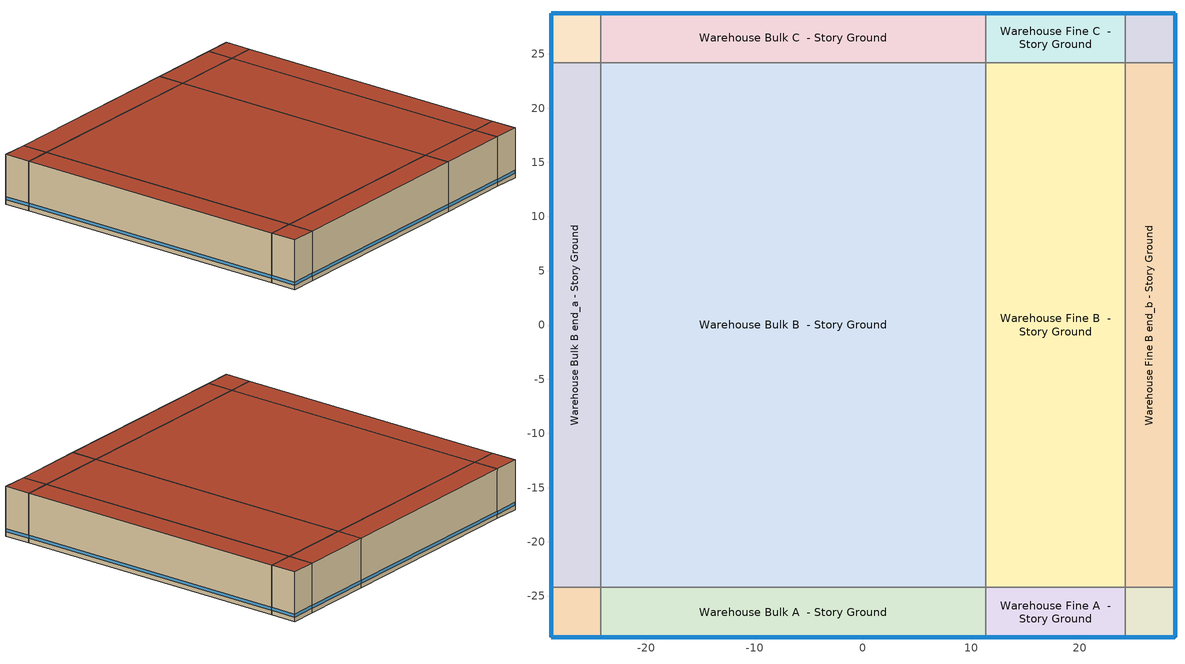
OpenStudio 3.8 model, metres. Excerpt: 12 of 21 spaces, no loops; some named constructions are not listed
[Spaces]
Warehouse Bulk A end_a - Story Ground
 floor ground (Foundation F 126 Perim 914 Area 209): -28.78,-28.78 -28.78,-24.21 -24.21,-24.21 -24.21,-28.78 z0
 wall outside: -28.78,-24.21 -28.78,-28.78 -24.21,-28.78 z0:8.53
 wall to Warehouse Bulk B end_a - Story Ground: -24.21,-24.21 -28.78,-24.21 z0:8.53
 wall to Warehouse Bulk A  - Story Ground: -24.21,-28.78 -24.21,-24.21 z0:8.53
 window (Window U-0.56 SHGC 0.27): -28.75,-28.78 -24.23,-28.78 / -28.78,-24.23 -28.78,-28.75 z0.76:1.28
 roof outside: -24.21,-28.78 -24.21,-24.21 -28.78,-24.21 -28.78,-28.78 z8.53
Warehouse Bulk B end_a - Story Ground
 floor ground (Foundation F 126 Perim 4842 Area 22136): -28.78,-24.21 -28.78,24.21 -24.21,24.21 -24.21,-24.21 z0
 wall outside: -28.78,24.21 -28.78,-24.21 z0:8.53
 wall to Warehouse Bulk C end_a - Story Ground: -24.21,24.21 -28.78,24.21 z0:8.53
 wall to Warehouse Bulk B  - Story Ground: -24.21,-24.21 -24.21,24.21 z0:8.53
 window (Window U-0.56 SHGC 0.27): -28.78,24.18 -28.78,-24.18 z0.76:1.27
 roof outside: -24.21,-24.21 -24.21,24.21 -28.78,24.21 -28.78,-24.21 z8.53
Warehouse Bulk C end_a - Story Ground
 floor ground (Foundation F 126 Perim 914 Area 209): -28.78,24.21 -28.78,28.78 -24.21,28.78 -24.21,24.21 z0
 wall outside: -24.21,28.78 -28.78,28.78 -28.78,24.21 z0:8.53
 wall to Warehouse Bulk C  - Story Ground: -24.21,24.21 -24.21,28.78 z0:8.53
 window (Window U-0.56 SHGC 0.27): -28.78,28.75 -28.78,24.23 / -24.23,28.78 -28.75,28.78 z0.76:1.28
 roof outside: -24.21,24.21 -24.21,28.78 -28.78,28.78 -28.78,24.21 z8.53
Warehouse Bulk A  - Story Ground
 floor ground (Foundation F 126 Perim 3554 Area 16251): -24.21,-28.78 -24.21,-24.21 11.34,-24.21 11.34,-28.78 z0
 wall outside: -24.21,-28.78 11.34,-28.78 z0:8.53
 wall to Warehouse Bulk B  - Story Ground: 11.34,-24.21 -24.21,-24.21 z0:8.53
 wall to Warehouse Fine A  - Story Ground: 11.34,-28.78 11.34,-24.21 z0:8.53
 window (Window U-0.56 SHGC 0.27): -24.18,-28.78 11.31,-28.78 z0.76:1.27
 roof outside: 11.34,-28.78 11.34,-24.21 -24.21,-24.21 -24.21,-28.78 z8.53
Warehouse Bulk B  - Story Ground
 floor ground (Foundation F 126 Perim 0 Area 172092): -24.21,-24.21 -24.21,24.21 11.34,24.21 11.34,-24.21 z0
 wall to Warehouse Bulk C  - Story Ground: 11.34,24.21 -24.21,24.21 z0:8.53
 wall to Warehouse Fine B  - Story Ground: 11.34,-24.21 11.34,24.21 z0:8.53
 roof outside: 11.34,-24.21 11.34,24.21 -24.21,24.21 -24.21,-24.21 z8.53
Warehouse Bulk C  - Story Ground
 floor ground (Foundation F 126 Perim 3554 Area 16251): -24.21,24.21 -24.21,28.78 11.34,28.78 11.34,24.21 z0
 wall outside: 11.34,28.78 -24.21,28.78 z0:8.53
 wall to Warehouse Fine C  - Story Ground: 11.34,24.21 11.34,28.78 z0:8.53
 window (Window U-0.56 SHGC 0.27): 11.31,28.78 -24.18,28.78 z0.76:1.27
 roof outside: 11.34,24.21 11.34,28.78 -24.21,28.78 -24.21,24.21 z8.53
Warehouse Fine A  - Story Ground
 floor ground (Foundation F 126 Perim 1287 Area 5885): 11.34,-28.78 11.34,-24.21 24.21,-24.21 24.21,-28.78 z0
 wall outside: 11.34,-28.78 24.21,-28.78 z0:8.53
 wall to Warehouse Fine B  - Story Ground: 24.21,-24.21 11.34,-24.21 z0:8.53
 wall to Warehouse Fine A end_b - Story Ground: 24.21,-28.78 24.21,-24.21 z0:8.53
 window (Window U-0.56 SHGC 0.27): 11.36,-28.78 24.18,-28.78 z0.76:1.28
 roof outside: 24.21,-28.78 24.21,-24.21 11.34,-24.21 11.34,-28.78 z8.53
Warehouse Fine B  - Story Ground
 floor ground (Foundation F 126 Perim 0 Area 62319): 11.34,-24.21 11.34,24.21 24.21,24.21 24.21,-24.21 z0
 wall to Warehouse Fine C  - Story Ground: 24.21,24.21 11.34,24.21 z0:8.53
 wall to Warehouse Fine B end_b - Story Ground: 24.21,-24.21 24.21,24.21 z0:8.53
 roof outside: 24.21,-24.21 24.21,24.21 11.34,24.21 11.34,-24.21 z8.53
Warehouse Fine C  - Story Ground
 floor ground (Foundation F 126 Perim 1287 Area 5885): 11.34,24.21 11.34,28.78 24.21,28.78 24.21,24.21 z0
 wall outside: 24.21,28.78 11.34,28.78 z0:8.53
 wall to Warehouse Fine C end_b - Story Ground: 24.21,24.21 24.21,28.78 z0:8.53
 window (Window U-0.56 SHGC 0.27): 24.18,28.78 11.36,28.78 z0.76:1.28
 roof outside: 24.21,24.21 24.21,28.78 11.34,28.78 11.34,24.21 z8.53
Warehouse Fine A end_b - Story Ground
 floor ground (Foundation F 126 Perim 914 Area 209): 24.21,-28.78 24.21,-24.21 28.78,-24.21 28.78,-28.78 z0
 wall outside: 24.21,-28.78 28.78,-28.78 28.78,-24.21 z0:8.53
 wall to Warehouse Fine B end_b - Story Ground: 28.78,-24.21 24.21,-24.21 z0:8.53
 window (Window U-0.56 SHGC 0.27): 24.23,-28.78 28.75,-28.78 / 28.78,-28.75 28.78,-24.23 z0.76:1.28
 roof outside: 28.78,-28.78 28.78,-24.21 24.21,-24.21 24.21,-28.78 z8.53
Warehouse Fine B end_b - Story Ground
 floor ground (Foundation F 126 Perim 4842 Area 22136): 24.21,-24.21 24.21,24.21 28.78,24.21 28.78,-24.21 z0
 wall outside: 28.78,-24.21 28.78,24.21 z0:8.53
 wall to Warehouse Fine C end_b - Story Ground: 28.78,24.21 24.21,24.21 z0:8.53
 window (Window U-0.56 SHGC 0.27): 28.78,-24.18 28.78,24.18 z0.76:1.27
 roof outside: 28.78,-24.21 28.78,24.21 24.21,24.21 24.21,-24.21 z8.53
Warehouse Fine C end_b - Story Ground
 floor ground (Foundation F 126 Perim 914 Area 209): 24.21,24.21 24.21,28.78 28.78,28.78 28.78,24.21 z0
 wall outside: 28.78,24.21 28.78,28.78 24.21,28.78 z0:8.53
 window (Window U-0.56 SHGC 0.27): 28.75,28.78 24.23,28.78 / 28.78,24.23 28.78,28.75 z0.76:1.28
 roof outside: 28.78,24.21 28.78,28.78 24.21,28.78 24.21,24.21 z8.53
[Schedule:Ruleset]
Name | Default Day Schedule | Summer Design Day Schedule | Winter Design Day Schedule
Warehouse BLDG_OCC_SCH | Warehouse BLDG_OCC_SCH Default | Warehouse BLDG_OCC_SCH Summer Design Day | Warehouse BLDG_OCC_SCH Winter Design Day
Warehouse Office Activity Schedule | Warehouse Office Activity Schedule Default | Warehouse Office Activity Schedule Summer Design Day | Warehouse Office Activity Schedule Winter Design Day
Warehouse BLDG_LIGHT_STORAGE_SCH | Warehouse BLDG_LIGHT_STORAGE_SCH Default | Warehouse BLDG_LIGHT_STORAGE_SCH Summer Design Day | Warehouse BLDG_LIGHT_STORAGE_SCH Winter Design Day
Warehouse Bldg Equip | Warehouse Bldg Equip Default | Warehouse Bldg Equip Summer Design Day | Warehouse Bldg Equip Winter Design Day
Warehouse Bulk Infil Schedule | Schedule Day 9
Warehouse Fine Infil Schedule | Schedule Day 10
Clothing Schedule | Clothing Schedule Default Winter Clothes
Warehouse BLDG_LIGHT_OFFICE_SCH | Warehouse BLDG_LIGHT_OFFICE_SCH Default | Warehouse BLDG_LIGHT_OFFICE_SCH Summer Design Day | Warehouse BLDG_LIGHT_OFFICE_SCH Winter Design Day
Warehouse Office_Plug_SCH | Warehouse Office_Plug_SCH Default | Warehouse Office_Plug_SCH Summer Design Day | Warehouse Office_Plug_SCH Winter Design Day
Warehouse Office Infil Schedule | Schedule Day 15
Warehouse ClgSetp | Warehouse ClgSetp Default | Warehouse ClgSetp Summer Design Day | Warehouse ClgSetp Winter Design Day
[Schedule:Day]
Warehouse BLDG_OCC_SCH Default: Average, 8, 30, 0, 24, 0, 0
Warehouse BLDG_OCC_SCH Winter Design Day; Warehouse BLDG_OCC_SCH Summer Design Day: 6, 0, 0, 7, 0, 0.11, 8, 0, 0.21, 12, 0, 1, 13, 0, 0.53, 17, 0, 1, 18, 0, 0.32, 24, 0, 0
Warehouse BLDG_OCC_SCH WntrDsn|SmrDsn|Wkdy Day: Average, 5, 15, 0, 5, 30, 0.0275, 5, 45, 0.055, 6, 0, 0.0825, 6, 15, 0.11, 6, 30, 0.135, 6, 45, 0.16, 7, 0, 0.185, 7, 15, 0.21, 7, 30, 0.4075, 7, 45, 0.605, 8, 0, 0.8025, 8, 15, 1, 10, 37, 1, 10, 52, 0.8825, 11, 7, 0.765, 11, 22, 0.6475, 11, 37, 0.53, 11, 52, 0.6475, 12, 7, 0.765, 12, 22, 0.8825, 12, 37, 1, 15, 0, 1, 15, 15, 0.83, 15, 30, 0.66, 15, 45, 0.49, 16, 0, 0.32, 16, 15, 0.24, 16, 30, 0.16, 16, 45, 0.08, 17, 0, 0, 24, 0, 0
Warehouse Office Activity Schedule Default; autogen Warehouse Office Activity Schedule 0_day_sch: Average, 24, 0, 131.85
Warehouse Office Activity Schedule Winter Design Day; Warehouse Office Activity Schedule Summer Design Day: 24, 0, 131.85
Warehouse BLDG_LIGHT_STORAGE_SCH Default: Average, 8, 30, 0.1, 24, 0, 0.1
Warehouse BLDG_LIGHT_STORAGE_SCH Summer Design Day; Warehouse Fine Infil Schedule Wknd Day; Clothing Schedule Default Winter Clothes; Warehouse BLDG_LIGHT_OFFICE_SCH Summer Design Day; Warehouse Office_Plug_SCH Summer Design Day; Warehouse Office Infil Schedule Wknd Day; Infiltration HVAC Off Schedule Schedule Day 0 1: 24, 0, 1
Warehouse BLDG_LIGHT_STORAGE_SCH Wkdy Day: Average, 6, 15, 0.1, 6, 30, 0.225, 6, 45, 0.35, 7, 0, 0.475, 7, 15, 0.6, 7, 30, 0.6375, 7, 45, 0.675, 8, 0, 0.7125, 8, 15, 0.75, 8, 30, 0.775, 8, 45, 0.8, 9, 0, 0.825, 9, 15, 0.85, 14, 37, 0.85, 14, 52, 0.783333, 15, 0, 0.75, 15, 15, 0.7125, 15, 30, 0.675, 15, 45, 0.6375, 16, 0, 0.6, 16, 15, 0.475, 16, 30, 0.35, 16, 45, 0.225, 17, 0, 0.1, 24, 0, 0.1
Warehouse BLDG_LIGHT_STORAGE_SCH Winter Design Day; Schedule Day 9; Schedule Day 10; Work Efficiency Schedule Default; Warehouse BLDG_LIGHT_OFFICE_SCH Winter Design Day; Warehouse Office_Plug_SCH Winter Design Day; Schedule Day 15; 15 Zone PVAV Occ Sch Sunday 1: 24, 0, 0
Warehouse Bldg Equip Default: Average, 7, 45, 0.25, 15, 30, 1, 24, 0, 0.25
Warehouse Bldg Equip Summer Design Day; Warehouse Bldg Equip Winter Design Day: 8, 0, 0.25, 17, 0, 1, 24, 0, 0.25
Warehouse Bldg Equip Wknd|Hol Day: Average, 8, 30, 0.25, 24, 0, 0.25
Warehouse Bulk Infil Schedule Wkdy Day: 8, 0, 0.765, 12, 0, 1, 13, 0, 0.765, 17, 0, 1, 24, 0, 0.765
Warehouse Bulk Infil Schedule Wknd Day: 24, 0, 0.765
Warehouse Fine Infil Schedule Wkdy Day; Warehouse Office Infil Schedule Wkdy Day: 9, 0, 1, 16, 0, 0.5, 24, 0, 1
Clothing Schedule Summer Clothes: 24, 0, 0.5
Air Velocity Schedule Default: 24, 0, 0.2
Warehouse BLDG_LIGHT_OFFICE_SCH Default: Average, 8, 30, 0.18, 24, 0, 0.18
Warehouse BLDG_LIGHT_OFFICE_SCH Wkdy Day: Average, 5, 15, 0.18, 5, 30, 0.184186, 5, 45, 0.188371, 6, 0, 0.192556, 6, 15, 0.196742, 6, 30, 0.237373, 6, 45, 0.278005, 7, 0, 0.318636, 7, 15, 0.359268, 7, 30, 0.434115, 7, 45, 0.508963, 8, 0, 0.583811, 8, 15, 0.658658, 10, 37, 0.658658, 10, 52, 0.639412, 11, 7, 0.620165, 11, 22, 0.600919, 11, 37, 0.581672, 11, 52, 0.600919, 12, 7, 0.620165, 12, 22, 0.639412, 12, 37, 0.658658, 15, 0, 0.658658, 15, 15, 0.624442, 15, 30, 0.590226, 15, 45, 0.55601, 16, 0, 0.521794, 16, 15, 0.436345, 16, 30, 0.350897, 16, 45, 0.265448, 17, 0, 0.18, 24, 0, 0.18
Warehouse Office_Plug_SCH Default: Average, 8, 30, 0.25545, 24, 0, 0.25545
Warehouse Office_Plug_SCH Wkdy Day: Average, 5, 15, 0.25545, 5, 30, 0.264289, 5, 45, 0.273128, 6, 0, 0.281967, 6, 15, 0.290807, 6, 30, 0.339274, 6, 45, 0.387742, 7, 0, 0.43621, 7, 15, 0.484677, 7, 30, 0.605847, 7, 45, 0.727016, 8, 0, 0.848186, 8, 15, 0.969355, 15, 0, 0.969355, 15, 15, 0.848186, 15, 30, 0.727016, 15, 45, 0.605847, 16, 0, 0.484677, 16, 15, 0.427371, 16, 30, 0.370064, 16, 45, 0.312757, 17, 0, 0.25545, 24, 0, 0.25545
Warehouse HtgSetp Sat Day: Average, 2, 30, 21.1, 14, 30, 15.6, 24, 0, 21.1
Warehouse HtgSetp Sun Day: Average, 8, 30, 15.6, 24, 0, 15.6
Warehouse ClgSetp Default; autogen Warehouse ClgSetp 1_day_sch: Average, 6, 0, 27.2333, 18, 0, 23.9, 24, 0, 27.2333
Warehouse ClgSetp Sun Day: Average, 8, 30, 27.2333, 24, 0, 27.2333
Warehouse ClgSetp Winter Design Day; Warehouse ClgSetp Summer Design Day: 6, 0, 29.4, 7, 0, 27.8, 8, 0, 25.6, 18, 0, 23.9, 24, 0, 29.4
Building Hours of Operation NonResidential Sunday: 8, 30, 0, 17, 30, 1, 24, 0, 0
autogen Warehouse Bulk Storage Heating Setpoint Schedule 0_day_sch; autogen Warehouse Fine Storage Heating Setpoint Schedule 0_day_sch: Average, 24, 0, 16.1111
autogen Warehouse ClgSetp BulkStorage 0_day_sch: Average, 24, 0, 50
autogen Warehouse Fine Storage Cooling Setpoint Schedule 0_day_sch: Average, 24, 0, 26.7
[Schedule:Rule]
Schedule Rule 1: Schedule Ruleset=Warehouse BLDG_OCC_SCH; Rule Order=0; Day Schedule=Warehouse BLDG_OCC_SCH WntrDsn|SmrDsn|Wkdy Day; Apply Monday=Yes; Apply Tuesday=Yes; Apply Wednesday=Yes; Apply Thursday=Yes; Apply Friday=Yes; Date Specification Type=DateRange; Start Month=1; Start Day=1; End Month=12; End Day=31
Schedule Rule 2: Schedule Ruleset=Warehouse BLDG_LIGHT_STORAGE_SCH; Rule Order=0; Day Schedule=Warehouse BLDG_LIGHT_STORAGE_SCH Wkdy Day; Apply Monday=Yes; Apply Tuesday=Yes; Apply Wednesday=Yes; Apply Thursday=Yes; Apply Friday=Yes; Date Specification Type=DateRange; Start Month=1; Start Day=1; End Month=12; End Day=31
Schedule Rule 4: Schedule Ruleset=Warehouse Bldg Equip; Rule Order=0; Day Schedule=Warehouse Bldg Equip Wknd|Hol Day; Date Specification Type=DateRange; Start Month=1; Start Day=1; End Month=12; End Day=31; Apply Sunday=Yes; Apply Saturday=Yes
Schedule Rule 5: Schedule Ruleset=Warehouse Bulk Infil Schedule; Rule Order=1; Day Schedule=Warehouse Bulk Infil Schedule Wkdy Day; Apply Monday=Yes; Apply Tuesday=Yes; Apply Wednesday=Yes; Apply Thursday=Yes; Apply Friday=Yes; Date Specification Type=DateRange; Start Month=1; Start Day=1; End Month=12; End Day=31
Schedule Rule 6: Schedule Ruleset=Warehouse Bulk Infil Schedule; Rule Order=0; Day Schedule=Warehouse Bulk Infil Schedule Wknd Day; Date Specification Type=DateRange; Start Month=1; Start Day=1; End Month=12; End Day=31; Apply Sunday=Yes; Apply Saturday=Yes
Schedule Rule 7: Schedule Ruleset=Warehouse Fine Infil Schedule; Rule Order=1; Day Schedule=Warehouse Fine Infil Schedule Wkdy Day; Apply Monday=Yes; Apply Tuesday=Yes; Apply Wednesday=Yes; Apply Thursday=Yes; Apply Friday=Yes; Date Specification Type=DateRange; Start Month=1; Start Day=1; End Month=12; End Day=31
Schedule Rule 8: Schedule Ruleset=Warehouse Fine Infil Schedule; Rule Order=0; Day Schedule=Warehouse Fine Infil Schedule Wknd Day; Date Specification Type=DateRange; Start Month=1; Start Day=1; End Month=12; End Day=31; Apply Sunday=Yes; Apply Saturday=Yes
Schedule Rule 9: Schedule Ruleset=Clothing Schedule; Rule Order=0; Day Schedule=Clothing Schedule Summer Clothes; Date Specification Type=DateRange; Start Month=5; Start Day=1; End Month=9; End Day=30
Schedule Rule 10: Schedule Ruleset=Warehouse BLDG_LIGHT_OFFICE_SCH; Rule Order=0; Day Schedule=Warehouse BLDG_LIGHT_OFFICE_SCH Wkdy Day; Apply Monday=Yes; Apply Tuesday=Yes; Apply Wednesday=Yes; Apply Thursday=Yes; Apply Friday=Yes; Date Specification Type=DateRange; Start Month=1; Start Day=1; End Month=12; End Day=31
Schedule Rule 11: Schedule Ruleset=Warehouse Office_Plug_SCH; Rule Order=0; Day Schedule=Warehouse Office_Plug_SCH Wkdy Day; Apply Monday=Yes; Apply Tuesday=Yes; Apply Wednesday=Yes; Apply Thursday=Yes; Apply Friday=Yes; Date Specification Type=DateRange; Start Month=1; Start Day=1; End Month=12; End Day=31
Schedule Rule 12: Schedule Ruleset=Warehouse Office Infil Schedule; Rule Order=1; Day Schedule=Warehouse Office Infil Schedule Wkdy Day; Apply Monday=Yes; Apply Tuesday=Yes; Apply Wednesday=Yes; Apply Thursday=Yes; Apply Friday=Yes; Date Specification Type=DateRange; Start Month=1; Start Day=1; End Month=12; End Day=31
Schedule Rule 13: Schedule Ruleset=Warehouse Office Infil Schedule; Rule Order=0; Day Schedule=Warehouse Office Infil Schedule Wknd Day; Date Specification Type=DateRange; Start Month=1; Start Day=1; End Month=12; End Day=31; Apply Sunday=Yes; Apply Saturday=Yes
Schedule Rule 16: Schedule Ruleset=Warehouse ClgSetp; Rule Order=0; Day Schedule=Warehouse ClgSetp Sun Day; Date Specification Type=DateRange; Start Month=1; Start Day=1; End Month=12; End Day=31; Apply Sunday=Yes
autogen Warehouse ClgSetp 1: Schedule Ruleset=Warehouse ClgSetp; Rule Order=1; Day Schedule=autogen Warehouse ClgSetp 1_day_sch; Apply Monday=Yes; Apply Tuesday=Yes; Apply Wednesday=Yes; Apply Thursday=Yes; Apply Friday=Yes; Date Specification Type=SpecificDates; Apply Sunday=Yes; Apply Saturday=Yes; Specific Month 1=1; Specific Day 1=6; Specific Month 2=1; Specific Day 2=13; Specific Month 3=1; Specific Day 3=20; Specific Month 4=1; Specific Day 4=27; Specific Month 5=2; Specific Day 5=3; Specific Month 6=2; Specific Day 6=10; Specific Month 7=2; Specific Day 7=17; Specific Month 8=2; Specific Day 8=24; Specific Month 9=3; Specific Day 9=3; Specific Month 10=3; Specific Day 10=10; Specific Month 11=3; Specific Day 11=17; Specific Month 12=3; Specific Day 12=24; Specific Month 13=3; Specific Day 13=31; Specific Month 14=4; Specific Day 14=7; Specific Month 15=4; Specific Day 15=14; Specific Month 16=4; Specific Day 16=21; Specific Month 17=4; Specific Day 17=28; Specific Month 18=5; Specific Day 18=5; Specific Month 19=5; Specific Day 19=12; Specific Month 20=5; Specific Day 20=19; Specific Month 21=5; Specific Day 21=26; Specific Month 22=6; Specific Day 22=2; Specific Month 23=6; Specific Day 23=9; Specific Month 24=6; Specific Day 24=16; Specific Month 25=6; Specific Day 25=23; Specific Month 26=6; Specific Day 26=30; Specific Month 27=7; Specific Day 27=7; Specific Month 28=7; Specific Day 28=14; Specific Month 29=7; Specific Day 29=21; Specific Month 30=7; Specific Day 30=28; Specific Month 31=8; Specific Day 31=4; Specific Month 32=8; Specific Day 32=11; Specific Month 33=8; Specific Day 33=18; Specific Month 34=8; Specific Day 34=25; Specific Month 35=9; Specific Day 35=1; Specific Month 36=9; Specific Day 36=8; Specific Month 37=9; Specific Day 37=15; Specific Month 38=9; Specific Day 38=22; Specific Month 39=9; Specific Day 39=29; Specific Month 40=10; Specific Day 40=6; Specific Month 41=10; Specific Day 41=13; Specific Month 42=10; Specific Day 42=20; Specific Month 43=10; Specific Day 43=27; Specific Month 44=11; Specific Day 44=3; Specific Month 45=11; Specific Day 45=10; Specific Month 46=11; Specific Day 46=17; Specific Month 47=11; Specific Day 47=24; Specific Month 48=12; Specific Day 48=1; Specific Month 49=12; Specific Day 49=8; Specific Month 50=12; Specific Day 50=15; Specific Month 51=12; Specific Day 51=22; Specific Month 52=12; Specific Day 52=29
autogen Warehouse Office Activity Schedule 0: Schedule Ruleset=Warehouse Office Activity Schedule; Rule Order=0; Day Schedule=autogen Warehouse Office Activity Schedule 0_day_sch; Apply Monday=Yes; Apply Tuesday=Yes; Apply Wednesday=Yes; Apply Thursday=Yes; Apply Friday=Yes; Date Specification Type=SpecificDates; Apply Sunday=Yes; Apply Saturday=Yes; Specific Month 1=1; Specific Day 1=6; Specific Month 2=1; Specific Day 2=7; Specific Month 3=1; Specific Day 3=13; Specific Month 4=1; Specific Day 4=14; Specific Month 5=1; Specific Day 5=20; Specific Month 6=1; Specific Day 6=21; Specific Month 7=1; Specific Day 7=27; Specific Month 8=1; Specific Day 8=28; Specific Month 9=2; Specific Day 9=3; Specific Month 10=2; Specific Day 10=4; Specific Month 11=2; Specific Day 11=10; Specific Month 12=2; Specific Day 12=11; Specific Month 13=2; Specific Day 13=17; Specific Month 14=2; Specific Day 14=18; Specific Month 15=2; Specific Day 15=24; Specific Month 16=2; Specific Day 16=25; Specific Month 17=3; Specific Day 17=3; Specific Month 18=3; Specific Day 18=4; Specific Month 19=3; Specific Day 19=10; Specific Month 20=3; Specific Day 20=11; Specific Month 21=3; Specific Day 21=17; Specific Month 22=3; Specific Day 22=18; Specific Month 23=3; Specific Day 23=24; Specific Month 24=3; Specific Day 24=25; Specific Month 25=3; Specific Day 25=31; Specific Month 26=4; Specific Day 26=1; Specific Month 27=4; Specific Day 27=7; Specific Month 28=4; Specific Day 28=8; Specific Month 29=4; Specific Day 29=14; Specific Month 30=4; Specific Day 30=15; Specific Month 31=4; Specific Day 31=21; Specific Month 32=4; Specific Day 32=22; Specific Month 33=4; Specific Day 33=28; Specific Month 34=4; Specific Day 34=29; Specific Month 35=5; Specific Day 35=5; Specific Month 36=5; Specific Day 36=6; Specific Month 37=5; Specific Day 37=12; Specific Month 38=5; Specific Day 38=13; Specific Month 39=5; Specific Day 39=19; Specific Month 40=5; Specific Day 40=20; Specific Month 41=5; Specific Day 41=26; Specific Month 42=5; Specific Day 42=27; Specific Month 43=6; Specific Day 43=2; Specific Month 44=6; Specific Day 44=3; Specific Month 45=6; Specific Day 45=9; Specific Month 46=6; Specific Day 46=10; Specific Month 47=6; Specific Day 47=16; Specific Month 48=6; Specific Day 48=17; Specific Month 49=6; Specific Day 49=23; Specific Month 50=6; Specific Day 50=24; Specific Month 51=6; Specific Day 51=30; Specific Month 52=7; Specific Day 52=1; Specific Month 53=7; Specific Day 53=7; Specific Month 54=7; Specific Day 54=8; Specific Month 55=7; Specific Day 55=14; Specific Month 56=7; Specific Day 56=15; Specific Month 57=7; Specific Day 57=21; Specific Month 58=7; Specific Day 58=22; Specific Month 59=7; Specific Day 59=28; Specific Month 60=7; Specific Day 60=29; Specific Month 61=8; Specific Day 61=4; Specific Month 62=8; Specific Day 62=5; Specific Month 63=8; Specific Day 63=11; Specific Month 64=8; Specific Day 64=12; Specific Month 65=8; Specific Day 65=18; Specific Month 66=8; Specific Day 66=19; Specific Month 67=8; Specific Day 67=25; Specific Month 68=8; Specific Day 68=26; Specific Month 69=9; Specific Day 69=1; Specific Month 70=9; Specific Day 70=2; Specific Month 71=9; Specific Day 71=8; Specific Month 72=9; Specific Day 72=9; Specific Month 73=9; Specific Day 73=15; Specific Month 74=9; Specific Day 74=16; Specific Month 75=9; Specific Day 75=22; Specific Month 76=9; Specific Day 76=23; Specific Month 77=9; Specific Day 77=29; Specific Month 78=9; Specific Day 78=30; Specific Month 79=10; Specific Day 79=6; Specific Month 80=10; Specific Day 80=7; Specific Month 81=10; Specific Day 81=13; Specific Month 82=10; Specific Day 82=14; Specific Month 83=10; Specific Day 83=20; Specific Month 84=10; Specific Day 84=21; Specific Month 85=10; Specific Day 85=27; Specific Month 86=10; Specific Day 86=28; Specific Month 87=11; Specific Day 87=3; Specific Month 88=11; Specific Day 88=4; Specific Month 89=11; Specific Day 89=10; Specific Month 90=11; Specific Day 90=11; Specific Month 91=11; Specific Day 91=17; Specific Month 92=11; Specific Day 92=18; Specific Month 93=11; Specific Day 93=24; Specific Month 94=11; Specific Day 94=25; Specific Month 95=12; Specific Day 95=1; Specific Month 96=12; Specific Day 96=2; Specific Month 97=12; Specific Day 97=8; Specific Month 98=12; Specific Day 98=9; Specific Month 99=12; Specific Day 99=15; Specific Month 100=12; Specific Day 100=16; Specific Month 101=12; Specific Day 101=22; Specific Month 102=12; Specific Day 102=23; Specific Month 103=12; Specific Day 103=29; Specific Month 104=12; Specific Day 104=30
